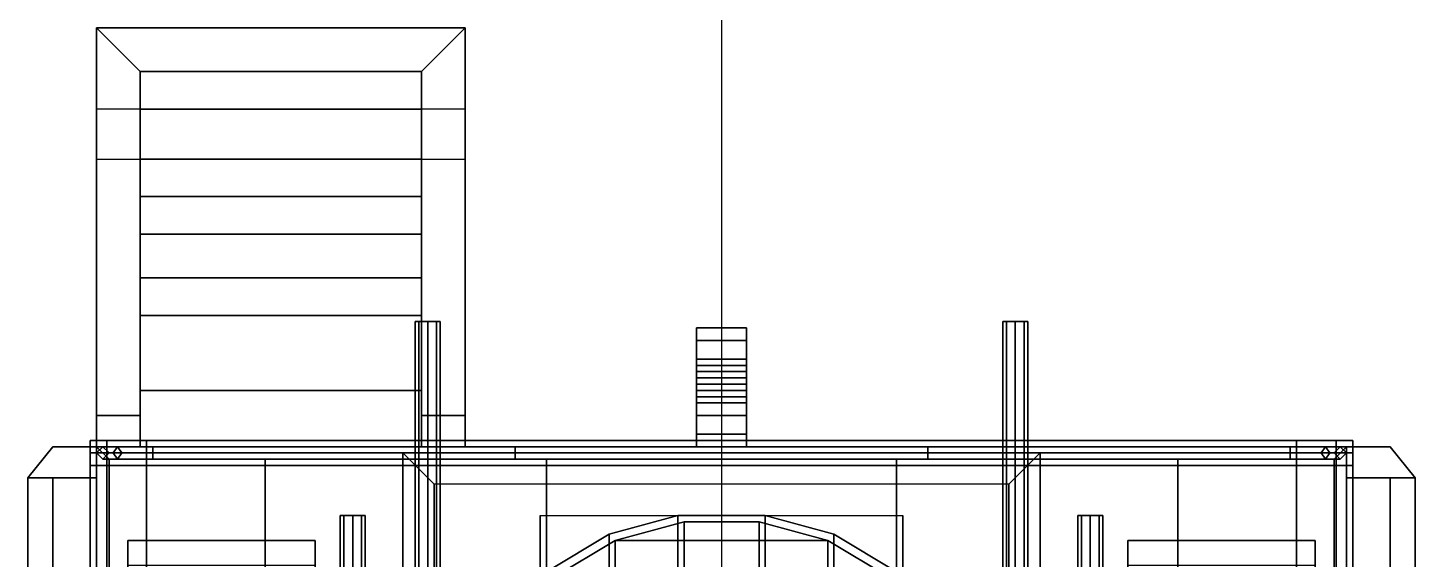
# Model space of a CAD drawing. Header units: millimetres. Extents: x -1.1 to 1.1, y -2.8 to 10.1.
# Drawn here: x -1.11 to 1.11, y 3 to 3.85 of the extents above; entities that cross this region are included whole.
import ezdxf

# ---------------------------------------------------------------- set-up
doc = ezdxf.new("R2010")
doc.units = ezdxf.units.MM
for name, color, linetype in [('cans', 3, 'Continuous'), ('door', 7, 'Continuous'), ('drawing', 9, 'Continuous'), ('internals', 5, 'Continuous'), ('sleeve', 5, 'Continuous'), ('suspension', 5, 'Continuous'), ('tent', 3, 'Continuous'), ('tracks', 3, 'Continuous'), ('turret', 2, 'Continuous')]:
    doc.layers.add(name, color=color, linetype=linetype)

msp = doc.modelspace()

# ---------------------------------------------------------------- linework, layer by layer
for points in [[(0.04, 3.35, 0.78), (0.04, 3.37, 0.7), (-0.04, 3.37, 0.7), (-0.04, 3.35, 0.78)], [(-0.04, 3.37, 0.7), (-0.04, 3.35, 0.65), (-0.04, 3.31, 0.71), (-0.04, 3.35, 0.78)], [(0.04, 3.37, 0.7), (0.04, 3.35, 0.65), (-0.04, 3.35, 0.65), (-0.04, 3.37, 0.7)], [(0.04, 3.31, 0.71), (0.04, 3.35, 0.65), (0.04, 3.37, 0.7), (0.04, 3.35, 0.78)], [(0.04, 3.31, 0.71), (0.04, 3.35, 0.65), (-0.04, 3.35, 0.65), (-0.04, 3.31, 0.71)], [(-0.04, 3.35, 0.65), (-0.04, 3.32, 0.62), (-0.04, 3.31, 0.69), (-0.04, 3.31, 0.71)], [(0.04, 3.35, 0.65), (0.04, 3.32, 0.62), (-0.04, 3.32, 0.62), (-0.04, 3.35, 0.65)], [(-0.04, 3.31, 0.71), (-0.04, 3.35, 0.65), (0.04, 3.35, 0.65), (0.04, 3.31, 0.71)], [(-0.04, 3.35, 0.78), (-0.04, 3.31, 0.71), (-0.04, 3.3, 0.72), (-0.04, 3.32, 0.8)], [(0.04, 3.32, 0.8), (0.04, 3.35, 0.78), (-0.04, 3.35, 0.78), (-0.04, 3.32, 0.8)], [(0.04, 3.31, 0.69), (0.04, 3.32, 0.62), (0.04, 3.35, 0.65), (0.04, 3.31, 0.71)], [(0.04, 3.3, 0.72), (0.04, 3.31, 0.71), (0.04, 3.35, 0.78), (0.04, 3.32, 0.8)], [(-0.04, 3.32, 0.57), (-0.04, 3.31, 0.55), (-0.04, 3.28, 0.68), (-0.04, 3.3, 0.68)], [(0.04, 3.32, 0.57), (0.04, 3.31, 0.55), (-0.04, 3.31, 0.55), (-0.04, 3.32, 0.57)], [(-0.04, 3.32, 0.62), (-0.04, 3.32, 0.57), (-0.04, 3.3, 0.68), (-0.04, 3.31, 0.69)], [(0.04, 3.32, 0.62), (0.04, 3.32, 0.57), (-0.04, 3.32, 0.57), (-0.04, 3.32, 0.62)], [(-0.04, 3.32, 0.8), (-0.04, 3.3, 0.72), (-0.04, 3.27, 0.72), (-0.04, 3.3, 0.8)], [(0.04, 3.3, 0.8), (0.04, 3.32, 0.8), (-0.04, 3.32, 0.8), (-0.04, 3.3, 0.8)], [(-0.04, 3.31, 0.55), (-0.04, 3.29, 0.55), (-0.04, 3.26, 0.69), (-0.04, 3.28, 0.68)], [(0.04, 3.31, 0.55), (0.04, 3.29, 0.55), (-0.04, 3.29, 0.55), (-0.04, 3.31, 0.55)], [(-0.04, 3.31, 0.69), (-0.04, 3.3, 0.68), (0.04, 3.3, 0.68), (0.04, 3.31, 0.69)], [(-0.04, 3.31, 0.71), (-0.04, 3.31, 0.69), (0.04, 3.31, 0.69), (0.04, 3.31, 0.71)], [(-0.04, 3.3, 0.72), (-0.04, 3.31, 0.71), (0.04, 3.31, 0.71), (0.04, 3.3, 0.72)], [(0.04, 3.28, 0.68), (0.04, 3.31, 0.55), (0.04, 3.32, 0.57), (0.04, 3.3, 0.68)], [(0.04, 3.3, 0.68), (0.04, 3.32, 0.57), (0.04, 3.32, 0.62), (0.04, 3.31, 0.69)], [(0.04, 3.27, 0.72), (0.04, 3.3, 0.72), (0.04, 3.32, 0.8), (0.04, 3.3, 0.8)], [(0.04, 3.26, 0.69), (0.04, 3.29, 0.55), (0.04, 3.31, 0.55), (0.04, 3.28, 0.68)], [(-0.04, 3.3, 0.68), (-0.04, 3.28, 0.68), (0.04, 3.28, 0.68), (0.04, 3.3, 0.68)], [(-0.04, 3.27, 0.72), (-0.04, 3.3, 0.72), (0.04, 3.3, 0.72), (0.04, 3.27, 0.72)], [(-0.04, 3.27, 0.72), (-0.04, 3.26, 0.74), (-0.04, 3.26, 0.8), (-0.04, 3.3, 0.8)], [(0.04, 3.29, 0.82), (0.04, 3.3, 0.8), (-0.04, 3.3, 0.8), (-0.04, 3.29, 0.82)], [(-0.04, 3.3, 0.8), (-0.04, 3.26, 0.8), (-0.04, 3.27, 0.82), (-0.04, 3.29, 0.82)], [(-0.04, 3.29, 0.82), (-0.04, 3.27, 0.82), (0.04, 3.27, 0.82), (0.04, 3.29, 0.82)], [(-0.04, 3.29, 0.55), (-0.04, 3.25, 0.56), (-0.04, 3.23, 0.58), (-0.04, 3.26, 0.69)], [(0.04, 3.29, 0.55), (0.04, 3.25, 0.56), (-0.04, 3.25, 0.56), (-0.04, 3.29, 0.55)], [(0.04, 3.26, 0.8), (0.04, 3.26, 0.74), (0.04, 3.27, 0.72), (0.04, 3.3, 0.8)], [(0.04, 3.27, 0.82), (0.04, 3.26, 0.8), (0.04, 3.3, 0.8), (0.04, 3.29, 0.82)], [(0.04, 3.23, 0.58), (0.04, 3.25, 0.56), (0.04, 3.29, 0.55), (0.04, 3.26, 0.69)], [(-0.04, 3.28, 0.68), (-0.04, 3.26, 0.69), (0.04, 3.26, 0.69), (0.04, 3.28, 0.68)], [(-0.04, 3.27, 0.82), (-0.04, 3.26, 0.8), (0.04, 3.26, 0.8), (0.04, 3.27, 0.82)], [(-0.04, 3.27, 0.72), (-0.04, 3.26, 0.69), (-0.04, 3.25, 0.7), (-0.04, 3.26, 0.74)], [(0.04, 3.27, 0.72), (0.04, 3.26, 0.69), (-0.04, 3.26, 0.69), (-0.04, 3.27, 0.72)], [(0.04, 3.25, 0.7), (0.04, 3.26, 0.69), (0.04, 3.27, 0.72), (0.04, 3.26, 0.74)], [(-0.04, 3.26, 0.74), (-0.04, 3.23, 0.74), (-0.04, 3.23, 0.8), (-0.04, 3.26, 0.8)], [(0.04, 3.26, 0.74), (0.04, 3.23, 0.74), (-0.04, 3.23, 0.74), (-0.04, 3.26, 0.74)], [(-0.04, 3.26, 0.8), (-0.04, 3.23, 0.8), (0.04, 3.23, 0.8), (0.04, 3.26, 0.8)], [(-0.04, 3.26, 0.69), (-0.04, 3.23, 0.58), (-0.04, 3.23, 0.7), (-0.04, 3.25, 0.7)], [(-0.04, 3.26, 0.74), (-0.04, 3.25, 0.7), (0.04, 3.25, 0.7), (0.04, 3.26, 0.74)], [(-0.04, 3.25, 0.7), (-0.04, 3.23, 0.7), (0.04, 3.23, 0.7), (0.04, 3.25, 0.7)], [(-0.04, 3.23, 0.58), (-0.04, 3.25, 0.56), (0.04, 3.25, 0.56), (0.04, 3.23, 0.58)], [(0.04, 3.23, 0.8), (0.04, 3.23, 0.74), (0.04, 3.26, 0.74), (0.04, 3.26, 0.8)], [(0.04, 3.23, 0.7), (0.04, 3.23, 0.58), (0.04, 3.26, 0.69), (0.04, 3.25, 0.7)], [(0.04, 3.23, 0.74), (0.04, 3.23, 0.7), (-0.04, 3.23, 0.7), (-0.04, 3.23, 0.74)], [(-0.04, 3.23, 0.58), (-0.04, 3.2, 0.67), (-0.04, 3.2, 0.75), (-0.04, 3.23, 0.8)], [(0.04, 3.23, 0.58), (0.04, 3.2, 0.67), (-0.04, 3.2, 0.67), (-0.04, 3.23, 0.58)], [(-0.04, 3.23, 0.8), (-0.04, 3.2, 0.75), (0.04, 3.2, 0.75), (0.04, 3.23, 0.8)], [(0.04, 3.2, 0.75), (0.04, 3.2, 0.67), (0.04, 3.23, 0.58), (0.04, 3.23, 0.8)], [(-0.04, 3.2, 0.67), (-0.04, 3.18, 0.67), (-0.04, 3.18, 0.75), (-0.04, 3.2, 0.75)], [(0.04, 3.2, 0.67), (0.04, 3.18, 0.67), (-0.04, 3.18, 0.67), (-0.04, 3.2, 0.67)], [(-0.04, 3.2, 0.75), (-0.04, 3.18, 0.75), (0.04, 3.18, 0.75), (0.04, 3.2, 0.75)], [(0.04, 3.18, 0.75), (0.04, 3.18, 0.67), (0.04, 3.2, 0.67), (0.04, 3.2, 0.75)], [(-1.07, 3.18, 1.26), (-1.07, 3.18, 1.05), (-1.11, 3.13, 1.05), (-1.11, 3.13, 1.26)], [(-1, 3.13, 1.26), (-1, 3.18, 1.26), (-1.07, 3.18, 1.26), (-1.11, 3.13, 1.26)], [(-1.11, 3.13, 1.05), (-1.07, 3.18, 1.05), (-1, 3.18, 1.05), (-1, 3.13, 1.05)], [(-1, 3.18, 1.26), (-1, 3.18, 1.05), (-1.07, 3.18, 1.05), (-1.07, 3.18, 1.26)], [(-1, 3.18, 1.85), (-1, 2.9, 1.05), (-1, 0.53, 1.05), (-1, 0.53, 1.85)], [(-1, 3.18, 1.85), (-1, 3.18, 0.59), (-1, 2.9, 1.05), (-1, 3.18, 1.85)], [(-0.33, 3.18, 1.85), (-0.33, 3.18, 0.82), (-1, 3.18, 0.59), (-1, 3.18, 1.85)], [(0.33, 3.18, 0.82), (1, 3.18, 0.59), (-1, 3.18, 0.59), (-0.33, 3.18, 0.82)], [(-0.33, 3.16, 1.85), (-0.33, 3.18, 1.85), (-1, 3.18, 1.85), (-0.98, 3.16, 1.85)], [(-0.98, 3.16, 1.85), (-1, 3.18, 1.85), (-1, 0.53, 1.85), (-0.98, 0.53, 1.85)], [(-1, 3.17, 2.03), (-0.99, 3.18, 2.03), (-0.99, 3.18, 1.85), (-1, 3.17, 1.85)], [(-0.99, 3.18, 2.03), (-1, 3.17, 2.03), (-0.9736, 3.17, 2.0936), (-0.9666, 3.18, 2.0866)], [(-0.99, 3.18, 2.03), (-0.98, 3.17, 2.03), (-0.98, 3.17, 1.85), (-0.99, 3.18, 1.85)], [(-0.98, 3.17, 2.03), (-0.99, 3.18, 2.03), (-0.9666, 3.18, 2.0866), (-0.9595, 3.17, 2.0795)], [(-0.9666, 3.18, 2.0866), (-0.9736, 3.17, 2.0936), (-0.91, 3.17, 2.12), (-0.91, 3.18, 2.11)], [(-0.9595, 3.17, 2.0795), (-0.9666, 3.18, 2.0866), (-0.91, 3.18, 2.11), (-0.91, 3.17, 2.1)], [(0.91, 3.18, 2.11), (0.91, 3.17, 2.1), (-0.91, 3.17, 2.1), (-0.91, 3.18, 2.11)], [(0.91, 3.17, 2.12), (0.91, 3.18, 2.11), (-0.91, 3.18, 2.11), (-0.91, 3.17, 2.12)], [(0.33, 3.16, 0.82), (0.33, 3.18, 0.82), (-0.33, 3.18, 0.82), (-0.33, 3.16, 0.82)], [(-0.33, 3.16, 0.82), (-0.33, 3.18, 0.82), (-0.33, 3.18, 1.85), (-0.33, 3.16, 1.85)], [(1, 3.18, 1.85), (1, 3.18, 0.59), (0.33, 3.18, 0.82), (0.33, 3.18, 1.85)], [(0.98, 3.16, 1.85), (1, 3.18, 1.85), (0.33, 3.18, 1.85), (0.33, 3.16, 1.85)], [(0.33, 3.16, 1.85), (0.33, 3.18, 1.85), (0.33, 3.18, 0.82), (0.33, 3.16, 0.82)], [(0.9666, 3.18, 2.0866), (0.9595, 3.17, 2.0795), (0.91, 3.17, 2.1), (0.91, 3.18, 2.11)], [(0.9736, 3.17, 2.0936), (0.9666, 3.18, 2.0866), (0.91, 3.18, 2.11), (0.91, 3.17, 2.12)], [(0.99, 3.18, 2.03), (0.98, 3.17, 2.03), (0.9595, 3.17, 2.0795), (0.9666, 3.18, 2.0866)], [(1, 3.17, 2.03), (0.99, 3.18, 2.03), (0.9666, 3.18, 2.0866), (0.9736, 3.17, 2.0936)], [(0.98, 0.53, 1.85), (1, 0.53, 1.85), (1, 3.18, 1.85), (0.98, 3.16, 1.85)], [(0.98, 3.17, 2.03), (0.99, 3.18, 2.03), (0.99, 3.18, 1.85), (0.98, 3.17, 1.85)], [(0.99, 3.18, 2.03), (1, 3.17, 2.03), (1, 3.17, 1.85), (0.99, 3.18, 1.85)], [(1, 0.53, 1.85), (1, 0.53, 1.05), (1, 2.9, 1.05), (1, 3.18, 1.85)], [(1, 3.18, 1.85), (1, 2.9, 1.05), (1, 3.18, 0.59), (1, 3.18, 1.85)], [(1, 3.18, 1.05), (1, 3.18, 1.26), (1.07, 3.18, 1.26), (1.07, 3.18, 1.05)], [(1.11, 3.13, 1.26), (1.07, 3.18, 1.26), (1, 3.18, 1.26), (1, 3.13, 1.26)], [(1, 3.13, 1.05), (1, 3.18, 1.05), (1.07, 3.18, 1.05), (1.11, 3.13, 1.05)], [(1.07, 3.18, 1.05), (1.07, 3.18, 1.26), (1.11, 3.13, 1.26), (1.11, 3.13, 1.05)], [(-0.99, 3.16, 2.03), (-1, 3.17, 2.03), (-1, 3.17, 1.85), (-0.99, 3.16, 1.85)], [(-1, 3.17, 2.03), (-0.99, 3.16, 2.03), (-0.9666, 3.16, 2.0866), (-0.9736, 3.17, 2.0936)], [(-0.98, 3.17, 2.03), (-0.99, 3.16, 2.03), (-0.99, 3.16, 1.85), (-0.98, 3.17, 1.85)], [(-0.99, 3.16, 2.03), (-0.98, 3.17, 2.03), (-0.9595, 3.17, 2.0795), (-0.9666, 3.16, 2.0866)], [(-0.9736, 3.17, 2.0936), (-0.9666, 3.16, 2.0866), (-0.91, 3.16, 2.11), (-0.91, 3.17, 2.12)], [(-0.9666, 3.16, 2.0866), (-0.9595, 3.17, 2.0795), (-0.91, 3.17, 2.1), (-0.91, 3.16, 2.11)], [(0.91, 3.17, 2.1), (0.91, 3.16, 2.11), (-0.91, 3.16, 2.11), (-0.91, 3.17, 2.1)], [(0.91, 3.16, 2.11), (0.91, 3.17, 2.12), (-0.91, 3.17, 2.12), (-0.91, 3.16, 2.11)], [(0.9666, 3.16, 2.0866), (0.9736, 3.17, 2.0936), (0.91, 3.17, 2.12), (0.91, 3.16, 2.11)], [(0.9595, 3.17, 2.0795), (0.9666, 3.16, 2.0866), (0.91, 3.16, 2.11), (0.91, 3.17, 2.1)], [(0.98, 3.17, 2.03), (0.99, 3.16, 2.03), (0.9666, 3.16, 2.0866), (0.9595, 3.17, 2.0795)], [(0.99, 3.16, 2.03), (1, 3.17, 2.03), (0.9736, 3.17, 2.0936), (0.9666, 3.16, 2.0866)], [(0.99, 3.16, 2.03), (0.98, 3.17, 2.03), (0.98, 3.17, 1.85), (0.99, 3.16, 1.85)], [(1, 3.17, 2.03), (0.99, 3.16, 2.03), (0.99, 3.16, 1.85), (1, 3.17, 1.85)], [(-1.11, 0.58, 1.05), (-1.11, 0.58, 1.11), (-1.11, 3.13, 1.11), (-1.11, 3.13, 1.05)], [(-1.11, 3.13, 1.26), (-1.11, 3.13, 1.05), (-1, 3.13, 1.05), (-1, 3.13, 1.26)], [(-1.11, 0.58, 1.2), (-1.11, 0.58, 1.26), (-1.11, 3.13, 1.26), (-1.11, 3.13, 1.2)], [(-1.11, 3.13, 1.26), (-1.11, 0.58, 1.26), (-1.07, 0.58, 1.26), (-1.07, 3.13, 1.26)], [(-1.07, 3.13, 1.2), (-1.07, 0.58, 1.2), (-1.11, 0.58, 1.2), (-1.11, 3.13, 1.2)], [(-1.11, 3.13, 1.11), (-1.11, 0.58, 1.11), (-1.07, 0.58, 1.11), (-1.07, 3.13, 1.11)], [(-1.07, 3.13, 1.05), (-1.07, 0.58, 1.05), (-1.11, 0.58, 1.05), (-1.11, 3.13, 1.05)], [(-1.07, 3.13, 1.11), (-1.07, 0.58, 1.11), (-1.07, 0.58, 1.05), (-1.07, 3.13, 1.05)], [(-1.07, 3.13, 1.26), (-1.07, 0.58, 1.26), (-1.07, 0.58, 1.2), (-1.07, 3.13, 1.2)], [(1.11, 3.13, 1.05), (1.11, 3.13, 1.26), (1, 3.13, 1.26), (1, 3.13, 1.05)], [(1.07, 3.13, 1.2), (1.07, 0.58, 1.2), (1.07, 0.58, 1.26), (1.07, 3.13, 1.26)], [(1.11, 3.13, 1.2), (1.11, 0.58, 1.2), (1.07, 0.58, 1.2), (1.07, 3.13, 1.2)], [(1.07, 3.13, 1.26), (1.07, 0.58, 1.26), (1.11, 0.58, 1.26), (1.11, 3.13, 1.26)], [(1.07, 3.13, 1.05), (1.07, 0.58, 1.05), (1.07, 0.58, 1.11), (1.07, 3.13, 1.11)], [(1.11, 3.13, 1.05), (1.11, 0.58, 1.05), (1.07, 0.58, 1.05), (1.07, 3.13, 1.05)], [(1.07, 3.13, 1.11), (1.07, 0.58, 1.11), (1.11, 0.58, 1.11), (1.11, 3.13, 1.11)], [(1.11, 0.58, 1.26), (1.11, 0.58, 1.2), (1.11, 3.13, 1.2), (1.11, 3.13, 1.26)], [(1.11, 0.58, 1.11), (1.11, 0.58, 1.05), (1.11, 3.13, 1.05), (1.11, 3.13, 1.11)], [(-0.29, 0.34, 0.77), (-0.29, 3.07, 0.77), (0.29, 3.07, 0.77), (0.29, 0.34, 0.77)], [(-0.29, 0.53, 1.05), (-0.29, 2.9, 1.05), (-0.29, 3.07, 0.77), (-0.29, 0.34, 0.77)], [(0.29, 0.34, 0.77), (0.29, 3.07, 0.77), (0.29, 2.9, 1.05), (0.29, 0.53, 1.05)]]:
    msp.add_3dface(points)
at = {"layer": 'cans'}
for points in [[(-1, 3.85, 0.92), (-1, 3.23, 0.92), (-1, 3.23, 0.99), (-1, 3.85, 0.99)], [(-0.93, 3.78, 0.92), (-0.93, 3.23, 0.92), (-1, 3.23, 0.92), (-1, 3.85, 0.92)], [(-1, 3.85, 0.99), (-1, 3.23, 0.99), (-0.93, 3.23, 0.99), (-0.93, 3.78, 0.99)], [(-0.41, 3.85, 0.92), (-1, 3.85, 0.92), (-1, 3.85, 0.99), (-0.41, 3.85, 0.99)], [(-0.48, 3.78, 0.92), (-0.93, 3.78, 0.92), (-1, 3.85, 0.92), (-0.41, 3.85, 0.92)], [(-0.41, 3.85, 0.99), (-1, 3.85, 0.99), (-0.93, 3.78, 0.99), (-0.48, 3.78, 0.99)], [(-0.41, 3.85, 0.92), (-0.41, 3.23, 0.92), (-0.48, 3.23, 0.92), (-0.48, 3.78, 0.92)], [(-0.48, 3.78, 0.99), (-0.48, 3.23, 0.99), (-0.41, 3.23, 0.99), (-0.41, 3.85, 0.99)], [(-0.41, 3.23, 0.99), (-0.41, 3.23, 0.92), (-0.41, 3.85, 0.92), (-0.41, 3.85, 0.99)], [(-0.93, 3.23, 0.99), (-0.93, 3.23, 0.92), (-0.93, 3.78, 0.92), (-0.93, 3.78, 0.99)], [(-0.93, 3.78, 0.99), (-0.93, 3.78, 0.92), (-0.48, 3.78, 0.92), (-0.48, 3.78, 0.99)], [(-0.48, 3.78, 0.92), (-0.48, 3.23, 0.92), (-0.48, 3.23, 0.99), (-0.48, 3.78, 0.99)], [(-1, 3.72, 0.99), (-1, 3.23, 1.54), (-0.93, 3.23, 1.54), (-0.93, 3.72, 0.99)], [(-1, 3.64, 0.99), (-1, 3.23, 1.45), (-1, 3.23, 1.54), (-1, 3.72, 0.99)], [(-0.93, 3.23, 1.54), (-0.93, 3.23, 1.45), (-0.93, 3.64, 0.99), (-0.93, 3.72, 0.99)], [(-0.48, 3.72, 0.92), (-0.93, 3.72, 0.92), (-0.93, 3.72, 0.99), (-0.48, 3.72, 0.99)], [(-0.48, 3.64, 0.92), (-0.93, 3.64, 0.92), (-0.93, 3.72, 0.92), (-0.48, 3.72, 0.92)], [(-0.48, 3.72, 0.99), (-0.93, 3.72, 0.99), (-0.93, 3.64, 0.99), (-0.48, 3.64, 0.99)], [(-0.48, 3.72, 0.99), (-0.48, 3.23, 1.54), (-0.41, 3.23, 1.54), (-0.41, 3.72, 0.99)], [(-0.48, 3.64, 0.99), (-0.48, 3.23, 1.45), (-0.48, 3.23, 1.54), (-0.48, 3.72, 0.99)], [(-0.41, 3.23, 1.54), (-0.41, 3.23, 1.45), (-0.41, 3.64, 0.99), (-0.41, 3.72, 0.99)], [(-0.93, 3.64, 0.99), (-0.93, 3.23, 1.45), (-1, 3.23, 1.45), (-1, 3.64, 0.99)], [(-0.93, 3.64, 0.99), (-0.93, 3.64, 0.92), (-0.48, 3.64, 0.92), (-0.48, 3.64, 0.99)], [(-0.41, 3.64, 0.99), (-0.41, 3.23, 1.45), (-0.48, 3.23, 1.45), (-0.48, 3.64, 0.99)], [(-0.48, 3.58, 0.92), (-0.93, 3.58, 0.92), (-0.93, 3.58, 0.99), (-0.48, 3.58, 0.99)], [(-0.48, 3.52, 0.92), (-0.93, 3.52, 0.92), (-0.93, 3.58, 0.92), (-0.48, 3.58, 0.92)], [(-0.48, 3.58, 0.99), (-0.93, 3.58, 0.99), (-0.93, 3.52, 0.99), (-0.48, 3.52, 0.99)], [(-0.93, 3.52, 0.99), (-0.93, 3.52, 0.92), (-0.48, 3.52, 0.92), (-0.48, 3.52, 0.99)], [(-0.48, 3.45, 0.92), (-0.93, 3.45, 0.92), (-0.93, 3.45, 0.99), (-0.48, 3.45, 0.99)], [(-0.48, 3.39, 0.92), (-0.93, 3.39, 0.92), (-0.93, 3.45, 0.92), (-0.48, 3.45, 0.92)], [(-0.48, 3.45, 0.99), (-0.93, 3.45, 0.99), (-0.93, 3.39, 0.99), (-0.48, 3.39, 0.99)], [(-0.93, 3.39, 0.99), (-0.93, 3.39, 0.92), (-0.48, 3.39, 0.92), (-0.48, 3.39, 0.99)], [(-0.48, 3.27, 0.92), (-0.93, 3.27, 0.92), (-0.93, 3.27, 0.99), (-0.48, 3.27, 0.99)], [(-0.48, 3.18, 0.92), (-0.93, 3.18, 0.92), (-0.93, 3.27, 0.92), (-0.48, 3.27, 0.92)], [(-0.48, 3.27, 0.99), (-0.93, 3.27, 0.99), (-0.93, 3.18, 0.99), (-0.48, 3.18, 0.99)], [(-1, 3.18, 0.9), (-1, 3.18, 1.57), (-1, 3.23, 1.57), (-1, 3.23, 0.9)], [(-1, 3.23, 0.9), (-1, 3.23, 1.57), (-0.93, 3.23, 1.57), (-0.93, 3.23, 0.9)], [(-1, 3.23, 1.57), (-1, 3.18, 1.57), (-0.93, 3.18, 1.57), (-0.93, 3.23, 1.57)], [(-0.93, 3.23, 0.9), (-0.93, 3.18, 0.9), (-1, 3.18, 0.9), (-1, 3.23, 0.9)], [(-0.93, 3.23, 1.57), (-0.93, 3.18, 1.57), (-0.93, 3.18, 0.9), (-0.93, 3.23, 0.9)], [(-0.48, 3.18, 0.9), (-0.48, 3.18, 1.57), (-0.48, 3.23, 1.57), (-0.48, 3.23, 0.9)], [(-0.48, 3.23, 0.9), (-0.48, 3.23, 1.57), (-0.41, 3.23, 1.57), (-0.41, 3.23, 0.9)], [(-0.48, 3.23, 1.57), (-0.48, 3.18, 1.57), (-0.41, 3.18, 1.57), (-0.41, 3.23, 1.57)], [(-0.41, 3.23, 0.9), (-0.41, 3.18, 0.9), (-0.48, 3.18, 0.9), (-0.48, 3.23, 0.9)], [(-0.41, 3.23, 1.57), (-0.41, 3.18, 1.57), (-0.41, 3.18, 0.9), (-0.41, 3.23, 0.9)]]:
    msp.add_3dface(points, dxfattribs=at)
at = {"layer": 'door'}
for points in [[(-0.33, 3.18, 0.82), (-0.33, 3.16, 0.82), (-0.33, 3.16, 1.85), (-0.33, 3.18, 1.85)], [(0.33, 3.18, 1.85), (0.33, 3.18, 0.82), (-0.33, 3.18, 0.82), (-0.33, 3.18, 1.85)], [(0.33, 3.18, 0.82), (0.33, 3.16, 0.82), (-0.33, 3.16, 0.82), (-0.33, 3.18, 0.82)], [(-0.33, 3.18, 1.85), (-0.33, 3.16, 1.85), (0.33, 3.16, 1.85), (0.33, 3.18, 1.85)], [(0.33, 3.16, 1.85), (0.33, 3.16, 0.82), (0.33, 3.18, 0.82), (0.33, 3.18, 1.85)], [(-0.33, 3.16, 1.85), (-0.33, 3.16, 0.82), (0.33, 3.16, 0.82), (0.33, 3.16, 1.85)]]:
    msp.add_3dface(points, dxfattribs=at)
at = {"layer": 'drawing'}
msp.add_xline((0, 2.78, 5.49), (0, -1), dxfattribs=at)
at = {"layer": 'internals'}
for points in [[(-0.98, 3.16, 1.85), (-0.98, 3.16, 1.68), (-0.73, 3.16, 1.68), (-0.33, 3.16, 1.85)], [(-0.98, 0.53, 1.85), (-0.98, 0.53, 1.68), (-0.98, 3.16, 1.68), (-0.98, 3.16, 1.85)], [(-0.98, 3.16, 1.68), (-0.98, 0.53, 1.68), (-0.73, 0.53, 1.68), (-0.73, 3.16, 1.68)], [(-0.73, 3.16, 1.07), (-0.73, 0.53, 1.07), (-0.28, 0.29, 1.07), (-0.28, 3.16, 1.07)], [(-0.73, 3.16, 1.68), (-0.73, 0.53, 1.68), (-0.73, 0.53, 1.07), (-0.73, 3.16, 1.07)], [(-0.73, 3.16, 1.68), (-0.73, 3.16, 1.07), (-0.33, 3.16, 1.07), (-0.33, 3.16, 1.85)], [(-0.28, 3.16, 0.82), (-0.33, 3.16, 0.82), (-0.33, 3.16, 1.07), (-0.28, 3.16, 1.07)], [(-0.28, 3.16, 0.78), (-0.28, 0.29, 0.78), (0.28, 0.29, 0.78), (0.28, 3.16, 0.78)], [(-0.28, 3.16, 1.07), (-0.28, 0.29, 1.07), (-0.28, 0.29, 0.78), (-0.28, 3.16, 0.78)], [(-0.28, 3.16, 0.82), (-0.28, 3.16, 0.78), (0.28, 3.16, 0.78), (0.28, 3.16, 0.82)], [(0.28, 3.16, 1.07), (0.28, 0.29, 1.07), (0.73, 0.53, 1.07), (0.73, 3.16, 1.07)], [(0.28, 3.16, 0.78), (0.28, 0.29, 0.78), (0.28, 0.29, 1.07), (0.28, 3.16, 1.07)], [(0.33, 3.16, 0.82), (0.28, 3.16, 0.82), (0.28, 3.16, 1.07), (0.33, 3.16, 1.07)], [(0.33, 3.16, 1.85), (0.73, 3.16, 1.68), (0.98, 3.16, 1.68), (0.98, 3.16, 1.85)], [(0.33, 3.16, 1.07), (0.73, 3.16, 1.07), (0.73, 3.16, 1.68), (0.33, 3.16, 1.85)], [(0.73, 3.16, 1.68), (0.73, 0.53, 1.68), (0.98, 0.53, 1.68), (0.98, 3.16, 1.68)], [(0.73, 3.16, 1.07), (0.73, 0.53, 1.07), (0.73, 0.53, 1.68), (0.73, 3.16, 1.68)], [(0.98, 3.16, 1.85), (0.98, 3.16, 1.68), (0.98, 0.53, 1.68), (0.98, 0.53, 1.85)]]:
    msp.add_3dface(points, dxfattribs=at)
at = {"layer": 'sleeve'}
for points in [[(-0.4841, 3.38, 2.3241), (-0.49, 3.38, 2.31), (-0.49, 2.7, 2.31), (-0.4841, 2.7, 2.3241)], [(-0.49, 3.38, 2.31), (-0.4841, 3.38, 2.2959), (-0.4841, 2.7, 2.2959), (-0.49, 2.7, 2.31)], [(-0.4559, 3.38, 2.3241), (-0.49, 3.38, 2.31), (-0.4841, 3.38, 2.3241), (-0.47, 3.38, 2.33)], [(-0.45, 3.38, 2.31), (-0.4841, 3.38, 2.2959), (-0.49, 3.38, 2.31), (-0.4559, 3.38, 2.3241)], [(-0.47, 3.38, 2.33), (-0.4841, 3.38, 2.3241), (-0.4841, 2.7, 2.3241), (-0.47, 2.7, 2.33)], [(-0.4841, 3.38, 2.2959), (-0.47, 3.38, 2.29), (-0.47, 2.7, 2.29), (-0.4841, 2.7, 2.2959)], [(-0.4559, 3.38, 2.2959), (-0.47, 3.38, 2.29), (-0.4841, 3.38, 2.2959), (-0.45, 3.38, 2.31)], [(-0.4559, 3.38, 2.3241), (-0.47, 3.38, 2.33), (-0.47, 2.7, 2.33), (-0.4559, 2.7, 2.3241)], [(-0.47, 3.38, 2.29), (-0.4559, 3.38, 2.2959), (-0.4559, 2.7, 2.2959), (-0.47, 2.7, 2.29)], [(-0.45, 3.38, 2.31), (-0.4559, 3.38, 2.3241), (-0.4559, 2.7, 2.3241), (-0.45, 2.7, 2.31)], [(-0.4559, 3.38, 2.2959), (-0.45, 3.38, 2.31), (-0.45, 2.7, 2.31), (-0.4559, 2.7, 2.2959)], [(0.4559, 3.38, 2.3241), (0.45, 3.38, 2.31), (0.45, 2.7, 2.31), (0.4559, 2.7, 2.3241)], [(0.45, 3.38, 2.31), (0.4559, 3.38, 2.2959), (0.4559, 2.7, 2.2959), (0.45, 2.7, 2.31)], [(0.4841, 3.38, 2.3241), (0.45, 3.38, 2.31), (0.4559, 3.38, 2.3241), (0.47, 3.38, 2.33)], [(0.49, 3.38, 2.31), (0.4559, 3.38, 2.2959), (0.45, 3.38, 2.31), (0.4841, 3.38, 2.3241)], [(0.47, 3.38, 2.33), (0.4559, 3.38, 2.3241), (0.4559, 2.7, 2.3241), (0.47, 2.7, 2.33)], [(0.4559, 3.38, 2.2959), (0.47, 3.38, 2.29), (0.47, 2.7, 2.29), (0.4559, 2.7, 2.2959)], [(0.4841, 3.38, 2.2959), (0.47, 3.38, 2.29), (0.4559, 3.38, 2.2959), (0.49, 3.38, 2.31)], [(0.4841, 3.38, 2.3241), (0.47, 3.38, 2.33), (0.47, 2.7, 2.33), (0.4841, 2.7, 2.3241)], [(0.47, 3.38, 2.29), (0.4841, 3.38, 2.2959), (0.4841, 2.7, 2.2959), (0.47, 2.7, 2.29)], [(0.49, 3.38, 2.31), (0.4841, 3.38, 2.3241), (0.4841, 2.7, 2.3241), (0.49, 2.7, 2.31)], [(0.4841, 3.38, 2.2959), (0.49, 3.38, 2.31), (0.49, 2.7, 2.31), (0.4841, 2.7, 2.2959)], [(-0.6041, 3.07, 2.0741), (-0.61, 3.07, 2.06), (-0.61, 2.39, 2.06), (-0.6041, 2.39, 2.0741)], [(-0.61, 3.07, 2.06), (-0.6041, 3.07, 2.0459), (-0.6041, 2.39, 2.0459), (-0.61, 2.39, 2.06)], [(-0.5759, 3.07, 2.0741), (-0.61, 3.07, 2.06), (-0.6041, 3.07, 2.0741), (-0.59, 3.07, 2.08)], [(-0.57, 3.07, 2.06), (-0.6041, 3.07, 2.0459), (-0.61, 3.07, 2.06), (-0.5759, 3.07, 2.0741)], [(-0.59, 3.07, 2.08), (-0.6041, 3.07, 2.0741), (-0.6041, 2.39, 2.0741), (-0.59, 2.39, 2.08)], [(-0.6041, 3.07, 2.0459), (-0.59, 3.07, 2.04), (-0.59, 2.39, 2.04), (-0.6041, 2.39, 2.0459)], [(-0.5759, 3.07, 2.0459), (-0.59, 3.07, 2.04), (-0.6041, 3.07, 2.0459), (-0.57, 3.07, 2.06)], [(-0.5759, 3.07, 2.0741), (-0.59, 3.07, 2.08), (-0.59, 2.39, 2.08), (-0.5759, 2.39, 2.0741)], [(-0.59, 3.07, 2.04), (-0.5759, 3.07, 2.0459), (-0.5759, 2.39, 2.0459), (-0.59, 2.39, 2.04)], [(-0.57, 3.07, 2.06), (-0.5759, 3.07, 2.0741), (-0.5759, 2.39, 2.0741), (-0.57, 2.39, 2.06)], [(-0.5759, 3.07, 2.0459), (-0.57, 3.07, 2.06), (-0.57, 2.39, 2.06), (-0.5759, 2.39, 2.0459)], [(0.5759, 3.07, 2.0741), (0.57, 3.07, 2.06), (0.57, 2.39, 2.06), (0.5759, 2.39, 2.0741)], [(0.6041, 3.07, 2.0741), (0.57, 3.07, 2.06), (0.5759, 3.07, 2.0741), (0.59, 3.07, 2.08)], [(0.57, 3.07, 2.06), (0.5759, 3.07, 2.0459), (0.5759, 2.39, 2.0459), (0.57, 2.39, 2.06)], [(0.61, 3.07, 2.06), (0.5759, 3.07, 2.0459), (0.57, 3.07, 2.06), (0.6041, 3.07, 2.0741)], [(0.59, 3.07, 2.08), (0.5759, 3.07, 2.0741), (0.5759, 2.39, 2.0741), (0.59, 2.39, 2.08)], [(0.5759, 3.07, 2.0459), (0.59, 3.07, 2.04), (0.59, 2.39, 2.04), (0.5759, 2.39, 2.0459)], [(0.6041, 3.07, 2.0459), (0.59, 3.07, 2.04), (0.5759, 3.07, 2.0459), (0.61, 3.07, 2.06)], [(0.6041, 3.07, 2.0741), (0.59, 3.07, 2.08), (0.59, 2.39, 2.08), (0.6041, 2.39, 2.0741)], [(0.59, 3.07, 2.04), (0.6041, 3.07, 2.0459), (0.6041, 2.39, 2.0459), (0.59, 2.39, 2.04)], [(0.61, 3.07, 2.06), (0.6041, 3.07, 2.0741), (0.6041, 2.39, 2.0741), (0.61, 2.39, 2.06)], [(0.6041, 3.07, 2.0459), (0.61, 3.07, 2.06), (0.61, 2.39, 2.06), (0.6041, 2.39, 2.0459)]]:
    msp.add_3dface(points, dxfattribs=at)
at = {"layer": 'suspension'}
for points in [[(-0.51, 3.17, 0.6), (-0.51, 0.5, 0.6), (-0.51, 0.4, 0.79), (-0.51, 3.17, 0.79)], [(-0.46, 3.12, 0.6), (-0.46, 0.5, 0.6), (-0.51, 0.5, 0.6), (-0.51, 3.17, 0.6)], [(-0.51, 3.17, 0.79), (-0.51, 0.4, 0.79), (-0.46, 0.4, 0.79), (-0.46, 3.12, 0.79)], [(-0.51, 3.17, 0.6), (0.51, 3.17, 0.6), (0.46, 3.12, 0.6), (-0.46, 3.12, 0.6)], [(0.51, 3.17, 0.6), (0.51, 0.5, 0.6), (0.46, 0.5, 0.6), (0.46, 3.12, 0.6)], [(0.46, 3.12, 0.79), (0.46, 0.4, 0.79), (0.51, 0.4, 0.79), (0.51, 3.17, 0.79)], [(0.51, 0.4, 0.79), (0.51, 0.5, 0.6), (0.51, 3.17, 0.6), (0.51, 3.17, 0.79)], [(-0.46, 0.4, 0.79), (-0.46, 0.5, 0.6), (-0.46, 3.12, 0.6), (-0.46, 3.12, 0.79)], [(0.46, 3.12, 0.6), (0.46, 0.5, 0.6), (0.46, 0.4, 0.79), (0.46, 3.12, 0.79)]]:
    msp.add_3dface(points, dxfattribs=at)
at = {"layer": 'tent'}
for points in [[(-1.01, 3.19, 2.02), (-1.01, 3.17, 2.04), (-0.9836, 3.17, 2.1036), (-0.9836, 3.19, 2.0836)], [(-1.01, 3.17, 2.04), (-1.01, 3.19, 2.02), (-1.01, 3.19, 1.85), (-1.01, 3.15, 2.02)], [(-1.01, 2.92, 2), (-1.01, 3.15, 2.02), (-1.01, 3.19, 1.85), (-1.01, 2.92, 2)], [(-1.01, 2.92, 2), (-1.01, 3.19, 1.85), (-1.01, 0.52, 1.85), (-1.01, 0.97, 2)], [(-1.01, 3.19, 1.85), (-1.01, 3.19, 2.02), (-0.9836, 3.19, 2.0836)], [(-0.9836, 3.19, 2.0836), (-0.9836, 3.17, 2.1036), (-0.92, 3.17, 2.13), (-0.92, 3.19, 2.11)], [(-0.9836, 3.19, 2.0836), (-0.92, 3.19, 2.11), (0.92, 3.19, 2.11), (0.9836, 3.19, 2.0836)], [(-0.92, 3.19, 2.11), (-0.92, 3.17, 2.13), (0.92, 3.17, 2.13), (0.92, 3.19, 2.11)], [(0.92, 3.19, 2.11), (0.92, 3.17, 2.13), (0.9836, 3.17, 2.1036), (0.9836, 3.19, 2.0836)], [(0.9836, 3.19, 2.0836), (0.9836, 3.17, 2.1036), (1.01, 3.17, 2.04), (1.01, 3.19, 2.02)], [(0.9836, 3.19, 2.0836), (0.9836, 3.19, 2.0836), (1.01, 3.19, 2.02), (1.01, 3.19, 1.85)], [(1.01, 3.19, 2.02), (1.01, 3.17, 2.04), (1.01, 3.15, 2.02), (1.01, 3.19, 1.85)], [(1.01, 3.15, 2.02), (1.01, 2.92, 2), (1.01, 2.92, 2), (1.01, 3.19, 1.85)], [(1.01, 3.19, 1.85), (1.01, 2.92, 2), (1.01, 0.97, 2), (1.01, 0.97, 1.85)], [(-1.01, 3.17, 2.04), (-1.01, 3.15, 2.02), (-0.9836, 3.15, 2.0836), (-0.9836, 3.17, 2.1036)], [(-0.9836, 3.17, 2.1036), (-0.9836, 3.15, 2.0836), (-0.92, 3.15, 2.11), (-0.92, 3.17, 2.13)], [(-0.92, 3.17, 2.13), (-0.92, 3.15, 2.11), (0.92, 3.15, 2.11), (0.92, 3.17, 2.13)], [(0.92, 3.17, 2.13), (0.92, 3.15, 2.11), (0.9836, 3.15, 2.0836), (0.9836, 3.17, 2.1036)], [(0.9836, 3.17, 2.1036), (0.9836, 3.15, 2.0836), (1.01, 3.15, 2.02), (1.01, 3.17, 2.04)], [(-1.01, 3.15, 2.02), (-1.01, 2.92, 2), (-0.9836, 2.92, 2.0636), (-0.9836, 3.15, 2.0836)], [(-0.9836, 3.15, 2.0836), (-0.9836, 2.92, 2.0636), (-0.92, 2.92, 2.09), (-0.92, 3.15, 2.11)], [(-0.92, 3.15, 2.11), (-0.92, 2.92, 2.09), (0.92, 2.92, 2.09), (0.92, 3.15, 2.11)], [(0.92, 3.15, 2.11), (0.92, 2.92, 2.09), (0.9836, 2.92, 2.0636), (0.9836, 3.15, 2.0836)], [(0.9836, 3.15, 2.0836), (0.9836, 2.92, 2.0636), (1.01, 2.92, 2), (1.01, 3.15, 2.02)]]:
    msp.add_3dface(points, dxfattribs=at)
at = {"layer": 'tracks'}
for points in [[(-0.95, 3.03, 0.52), (-0.95, 2.99, 0.42), (-0.95, 2.94, 0.44), (-0.95, 2.98, 0.53)], [(-0.65, 3.03, 0.52), (-0.65, 2.99, 0.42), (-0.95, 2.99, 0.42), (-0.95, 3.03, 0.52)], [(-0.65, 2.96, 0.76), (-0.65, 3.03, 0.63), (-0.95, 3.03, 0.63), (-0.95, 2.96, 0.76)], [(-0.95, 2.96, 0.76), (-0.95, 3.03, 0.63), (-0.95, 2.98, 0.62), (-0.95, 2.91, 0.73)], [(-0.65, 3.03, 0.63), (-0.65, 3.03, 0.52), (-0.95, 3.03, 0.52), (-0.95, 3.03, 0.63)], [(-0.95, 3.03, 0.63), (-0.95, 3.03, 0.52), (-0.95, 2.98, 0.53), (-0.95, 2.98, 0.62)], [(-0.65, 2.94, 0.44), (-0.65, 2.99, 0.42), (-0.65, 3.03, 0.52), (-0.65, 2.98, 0.53)], [(-0.65, 2.98, 0.62), (-0.65, 3.03, 0.63), (-0.65, 2.96, 0.76), (-0.65, 2.91, 0.73)], [(-0.65, 2.98, 0.53), (-0.65, 3.03, 0.52), (-0.65, 3.03, 0.63), (-0.65, 2.98, 0.62)], [(0.95, 3.03, 0.52), (0.95, 2.99, 0.42), (0.65, 2.99, 0.42), (0.65, 3.03, 0.52)], [(0.65, 3.03, 0.52), (0.65, 2.99, 0.42), (0.65, 2.94, 0.44), (0.65, 2.98, 0.53)], [(0.65, 3.03, 0.63), (0.65, 3.03, 0.52), (0.65, 2.98, 0.53), (0.65, 2.98, 0.62)], [(0.95, 3.03, 0.63), (0.95, 3.03, 0.52), (0.65, 3.03, 0.52), (0.65, 3.03, 0.63)], [(0.65, 2.96, 0.76), (0.65, 3.03, 0.63), (0.65, 2.98, 0.62), (0.65, 2.91, 0.73)], [(0.95, 2.96, 0.76), (0.95, 3.03, 0.63), (0.65, 3.03, 0.63), (0.65, 2.96, 0.76)], [(0.95, 2.94, 0.44), (0.95, 2.99, 0.42), (0.95, 3.03, 0.52), (0.95, 2.98, 0.53)], [(0.95, 2.98, 0.53), (0.95, 3.03, 0.52), (0.95, 3.03, 0.63), (0.95, 2.98, 0.62)], [(0.95, 2.98, 0.62), (0.95, 3.03, 0.63), (0.95, 2.96, 0.76), (0.95, 2.91, 0.73)]]:
    msp.add_3dface(points, dxfattribs=at)
at = {"layer": 'turret'}
for points in [[(-0.18, 3.04, 1.6214), (-0.07, 3.07, 1.64), (-0.07, 3.07, 1.51), (-0.18, 3.04, 1.51)], [(-0.18, 2.75, 2.0614), (-0.07, 2.78, 2.08), (-0.07, 3.07, 1.64), (-0.18, 3.04, 1.6214)], [(-0.07, 3.07, 1.64), (0.07, 3.07, 1.64), (0.07, 3.07, 1.51), (-0.07, 3.07, 1.51)], [(-0.07, 2.78, 2.08), (0.07, 2.78, 2.08), (0.07, 3.07, 1.64), (-0.07, 3.07, 1.64)], [(0.07, 3.07, 1.64), (0.18, 3.04, 1.6214), (0.18, 3.04, 1.51), (0.07, 3.07, 1.51)], [(0.07, 2.78, 2.08), (0.18, 2.75, 2.0614), (0.18, 3.04, 1.6214), (0.07, 3.07, 1.64)], [(-0.06, 3.06, 1.52), (-0.17, 3.03, 1.52), (0.17, 3.03, 1.52), (0.06, 3.06, 1.52)], [(-0.17, 3.03, 1.52), (-0.06, 3.06, 1.52), (-0.06, 2.77, 2.08), (-0.17, 2.74, 2.0614)], [(-0.06, 3.06, 1.52), (0.06, 3.06, 1.52), (0.06, 2.77, 2.08), (-0.06, 2.77, 2.08)], [(0.06, 3.06, 1.52), (0.17, 3.03, 1.52), (0.17, 2.74, 2.0614), (0.06, 2.77, 2.08)], [(-0.28, 2.98, 1.5843), (-0.18, 3.04, 1.6214), (-0.18, 3.04, 1.51), (-0.28, 2.98, 1.51)], [(-0.28, 2.69, 2.0243), (-0.18, 2.75, 2.0614), (-0.18, 3.04, 1.6214), (-0.28, 2.98, 1.5843)], [(-0.17, 3.03, 1.52), (-0.27, 2.97, 1.52), (0.27, 2.97, 1.52), (0.17, 3.03, 1.52)], [(-0.27, 2.97, 1.52), (-0.17, 3.03, 1.52), (-0.17, 2.74, 2.0614), (-0.27, 2.68, 2.0243)], [(0.17, 3.03, 1.52), (0.27, 2.97, 1.52), (0.27, 2.68, 2.0243), (0.17, 2.74, 2.0614)], [(0.18, 3.04, 1.6214), (0.28, 2.98, 1.5843), (0.28, 2.98, 1.51), (0.18, 3.04, 1.51)], [(0.18, 2.75, 2.0614), (0.28, 2.69, 2.0243), (0.28, 2.98, 1.5843), (0.18, 3.04, 1.6214)]]:
    msp.add_3dface(points, dxfattribs=at)

doc.saveas('drawing.dxf')
